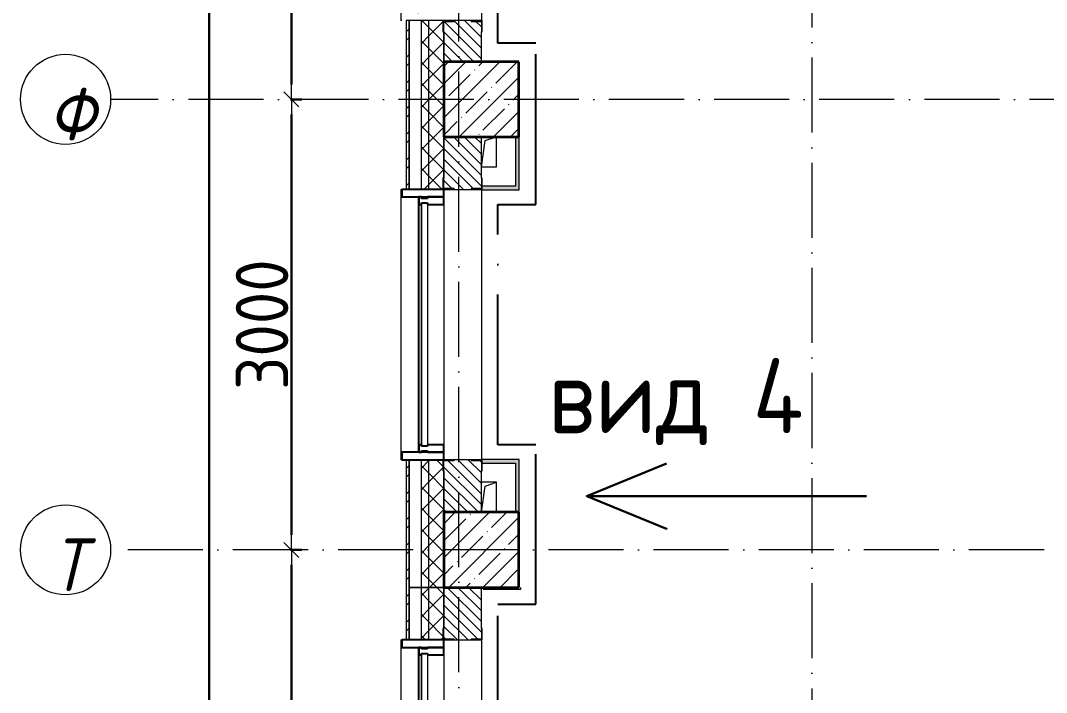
# Model space of a CAD drawing. Header units: millimetres. Extents: x -213536 to 1564669, y -45299 to 942238.
# Drawn here: x -213536 to -206705, y 217277 to 221752 of the extents above; entities that cross this region are included whole.
import ezdxf

# ---------------------------------------------------------------- set-up
doc = ezdxf.new("R2010")
doc.units = ezdxf.units.MM
for name, pattern in [('02 Штрихпунктирная _10 мм_', [1400, 1000, -200, 0, -200]), ('50_200_ШТРИХ_1Т_ш5_п1_п1_', [700, 500, -100, 0, -100]), ('Штрих короткий', [300, 150, -150])]:
    doc.linetypes.add(name, pattern=pattern)
for name, color, linetype, lineweight in [('0-1', 7, 'Continuous', 5), ('0-2', 7, 'Continuous', 9), ('Импосты витража', 7, 'Continuous', 9), ('Импосты витража-1', 7, 'Continuous', 25), ('Несущие колонны', 7, 'Continuous', 9), ('Несущие колонны-1', 7, 'Continuous', 35), ('Обобщенные модели', 7, 'Continuous', 9), ('Общие ребра', 7, 'Continuous', 9), ('Окна', 7, 'Continuous', 9), ('Оси', 7, 'Continuous', 9), ('Оси-1', 7, 'Continuous', 20), ('Оси-2', 7, '50_200_ШТРИХ_1Т_ш5_п1_п1_', 9), ('Основные линии', 7, 'Continuous', 30), ('Остекление-1', 7, 'Continuous', 9), ('Перемычка-1', 7, 'Штрих короткий', 9), ('Размеры', 7, 'Continuous', 15), ('Стены', 7, 'Continuous', 9), ('Стены-1', 7, 'Continuous', 13), ('Штриховка разреза-1', 7, 'Continuous', 9)]:
    doc.layers.add(name, color=color, linetype=linetype, lineweight=lineweight)
doc.layers.add('СТ-2_1', color=1, linetype='02 Штрихпунктирная _10 мм_', lineweight=90, true_color=0xff0000)
doc.layers.add('Штриховка разреза-4', color=1, linetype='Continuous', lineweight=9, true_color=0xff0000)
doc.layers.get('0-2').off()
doc.styles.add('ISOCPEUR_I_1', font='isocpeui.ttf', dxfattribs={"width": 0.85, "height": 2.5})
doc.styles.add('СПДС', font='isocpeur.ttf', dxfattribs={"width": 0.9})
doc.dimstyles.new('Размера А3', dxfattribs={"dimtxt": 200, "dimasz": 100, "dimexe": 70, "dimexo": 100, "dimgap": 20, "dimtad": 1, "dimdec": 0, "dimrnd": 10, "dimzin": 0, "dimdsep": 46, "dimtxsty": 'СПДС', "dimblk": 'ARROWHEAD_6', "dimcen": 1, "dimclrd": 256, "dimclre": 256, "dimclrt": 256, "dimazin": 0, "dimtfac": 1, "dimtdec": 0, "dimtmove": 2, "dimatfit": 3, "dimfxl": 1, "dimtolj": 1, "dimtzin": 0, "dimarcsym": 0})
pattern_1 = [(135, (0, 0), (-35.35534, -35.35534), [])]
pattern_2 = [(45, (0, 0), (-70.71068, 70.71068), []), (135, (0, 0), (-70.71068, -70.71068), [])]
pattern_3 = [(45, (0, 0), (-85.5366, 85.5366), []), (45, (57.02, 0), (-85.5366, 85.5366), [])]

# ---------------------------------------------------------------- blocks, each defined once
blk = doc.blocks.new('BSC_Колонна _Прямоугольная - 500х500-V35-АИ2_02_План отделки стен 2-го этажа _Часть 2_')
at = {"layer": 'Несущие колонны'}
h = blk.add_hatch(dxfattribs=at)
h.set_pattern_fill('FP_43', color=256, style=0, pattern_type=2)
h.set_pattern_definition([(45, (-150, -34300), (-114.04925, 114.04925), []), (45, (-35.95, -34300), (-114.04925, 114.04925), [201.613, -40.323, 3.353, -36.97])])
h.paths.add_polyline_path([(-250, -250), (250, -250), (250, 250), (-250, 250)], flags=0)
at = {"layer": 'Несущие колонны-1'}
for p, q in [((250, 250), (-250, 250)), ((-250, 250), (-250, -250)), ((250, -250), (250, 250)), ((-250, -250), (250, -250))]:
    blk.add_line(p, q, dxfattribs=at)
blk = doc.blocks.new('BSC_Колонна _Прямоугольная - 500х500-V47-АИ2_02_План отделки стен 2-го этажа _Часть 2_')
at = {"layer": 'Несущие колонны'}
h = blk.add_hatch(dxfattribs=at)
h.set_pattern_fill('FP_55', color=256, style=0, pattern_type=2)
h.set_pattern_definition([(45, (-150, -37300), (-114.04925, 114.04925), []), (45, (-35.95, -37300), (-114.04925, 114.04925), [201.613, -40.323, 3.353, -36.97])])
h.paths.add_polyline_path([(-250, -250), (250, -250), (250, 250), (-250, 250), (-250, 154.5)], flags=0)
at = {"layer": 'Несущие колонны-1'}
for p, q in [((250, 250), (-250, 250)), ((-250, 250), (-250, -250)), ((250, -250), (250, 250)), ((-250, -250), (250, -250))]:
    blk.add_line(p, q, dxfattribs=at)
blk = doc.blocks.new('Проем_Дверь_Прямоугольный - 1800х2700h_оконные проемы-25805030-АИ2_02_План отделки стен 2-го этажа _Часть 2_')
at = {"layer": 'Перемычка-1'}
for p, q in [((900, 125), (-900, 125)), ((900, -125), (-900, -125))]:
    blk.add_line(p, q, dxfattribs=at)
blk = doc.blocks.new('PNS_Панель прямоугольная1 - Нр_Стекло - 40мм-25293744-АИ2_02_План отделки стен 2-го этажа _Часть 2_')
at = {"layer": 'Остекление-1'}
for p, q in [((-800, 40), (800, 40)), ((-810, 0), (810, 0)), ((800, 0), (-800, 0))]:
    blk.add_line(p, q, dxfattribs=at)
blk = doc.blocks.new('Прямоугольный импост - Импост структурный с накладкой - 150мм-25651488-АИ2_02_План отделки стен 2-го этажа _Часть 2_')
at = {"layer": 'Импосты витража'}
for p, q in [((44650, -100), (46250, -100)), ((44650, -267), (46250, -267))]:
    blk.add_line(p, q, dxfattribs=at)
blk = doc.blocks.new('Прямоугольный импост - Импост структурный с накладкой - 150мм-25651501-АИ2_02_План отделки стен 2-го этажа _Часть 2_')
at = {"layer": 'Импосты витража-1'}
for p, q in [((-25, 0), (-25, 17)), ((-25, 17), (25, 17)), ((-15, 0), (-25, 0)), ((-15, -40), (-15, 0)), ((25, 0), (15, 0)), ((15, 0), (15, -40)), ((25, 17), (25, 0)), ((-25, -150), (-25, -40)), ((-25, -40), (-15, -40)), ((15, -40), (25, -40)), ((25, -40), (25, -150)), ((25, -150), (-25, -150))]:
    blk.add_line(p, q, dxfattribs=at)
blk = doc.blocks.new('Прямоугольный импост - Откос НВФ_50х280 мм-25995271-АИ2_02_План отделки стен 2-го этажа _Часть 2_')
at = {"layer": 'Импосты витража-1'}
for p, q in [((-50, 130), (0, 130)), ((-50, -150), (-50, 130)), ((0, 130), (0, -144)), ((0, -150), (-50, -150))]:
    blk.add_line(p, q, dxfattribs=at)
blk = doc.blocks.new('Прямоугольный импост - Откос НВФ_50х280 мм-25995273-АИ2_02_План отделки стен 2-го этажа _Часть 2_')
at = {"layer": 'Импосты витража-1'}
for p, q in [((0, 130), (-50, 130)), ((-50, 130), (-50, -150)), ((0, -144), (0, 130)), ((-50, -150), (0, -150))]:
    blk.add_line(p, q, dxfattribs=at)
blk = doc.blocks.new('PNS_Панель прямоугольная1 - Нр_Стекло - 40мм-25259299-АИ2_02_План отделки стен 2-го этажа _Часть 2_')
at = {"layer": 'Остекление-1'}
for p, q in [((-387.5, 40), (387.5, 40)), ((-397.5, 0), (397.5, 0)), ((387.5, 0), (-387.5, 0))]:
    blk.add_line(p, q, dxfattribs=at)
blk = doc.blocks.new('Прямоугольный импост - Импост структурный с накладкой - 150мм-25647642-АИ2_02_План отделки стен 2-го этажа _Часть 2_')
at = {"layer": 'Импосты витража'}
for p, q in [((42475, -100), (43250, -100)), ((42475, -267), (43250, -267))]:
    blk.add_line(p, q, dxfattribs=at)
blk = doc.blocks.new('Прямоугольный импост - Импост структурный с накладкой - 150мм-25647644-АИ2_02_План отделки стен 2-го этажа _Часть 2_')
at = {"layer": 'Импосты витража-1'}
for p, q in [((-25, 0), (-25, 17)), ((-25, 17), (25, 17)), ((-15, 0), (-25, 0)), ((-15, -40), (-15, 0)), ((25, 0), (15, 0)), ((15, 0), (15, -40)), ((25, 17), (25, 0)), ((-25, -150), (-25, -40)), ((-25, -40), (-15, -40)), ((15, -40), (25, -40)), ((25, -40), (25, -150)), ((25, -150), (-25, -150))]:
    blk.add_line(p, q, dxfattribs=at)
blk = doc.blocks.new('Прямоугольный импост - Откос НВФ_50х280 мм-25993838-АИ2_02_План отделки стен 2-го этажа _Часть 2_')
at = {"layer": 'Импосты витража-1'}
for p, q in [((0, 130), (-50, 130)), ((-50, 130), (-50, -150)), ((0, -144), (0, 130)), ((-50, -150), (0, -150))]:
    blk.add_line(p, q, dxfattribs=at)
blk = doc.blocks.new('Фахверк_СКБ_Уголок - 250_2700-27497298-АИ2_02_План отделки стен 2-го этажа _Часть 2_')
at = {"layer": 'Обобщенные модели'}
for p, q in [((200, 181), (125, 181)), ((125, 181), (125, 106)), ((131, 106), (131, 175)), ((131, 175), (200, 175)), ((200, 175), (200, 181)), ((125, 106), (131, 106)), ((131, -6), (125, -6)), ((125, -6), (125, -81)), ((131, -75), (131, -6)), ((125, -81), (200, -81)), ((200, -75), (131, -75)), ((200, -81), (200, -75))]:
    blk.add_line(p, q, dxfattribs=at)
blk = doc.blocks.new('AR_Отверстие прямоугольное _в плите_ - AR_Отверстие прямоугольное _в плите_-30510733-АИ2_02_План отделки стен 2-го этажа _Часть 2_')
at = {"layer": 'Обобщенные модели'}
for p, q in [((-50, -100), (-25, 75)), ((-25, 75), (50, 100)), ((50, -100), (50, 100)), ((-50, -100), (50, -100))]:
    blk.add_line(p, q, dxfattribs=at)
blk = doc.blocks.new('AR_Отверстие прямоугольное _в плите_ - AR_Отверстие прямоугольное _в плите_-V201-АИ2_02_План отделки стен 2-го этажа _Часть 2_')
at = {"layer": 'Обобщенные модели'}
for p, q in [((50, 100), (-50, 100)), ((-50, -100), (-25, 75)), ((-25, 75), (50, 100)), ((50, -100), (50, 100))]:
    blk.add_line(p, q, dxfattribs=at)
blk = doc.blocks.new('Отлив_СКБ - Отлив витража_120_НВФ-31885689-АИ2_02_План отделки стен 2-го этажа _Часть 2_')
at = {"layer": 'Окна'}
for p, q in [((0, 113), (0, 120)), ((1800, 120), (0, 120)), ((1800, 120), (1800, 113)), ((50, 2), (1750, 2))]:
    blk.add_line(p, q, dxfattribs=at)
blk = doc.blocks.new('0125-Р-ОО-Ш2-АР-о_23_10_2024_rvt-1-АИ2_02_План отделки стен 2-го этажа _Часть 2_')
at = {"layer": 'Штриховка разреза-1'}
h = blk.add_hatch(dxfattribs=at)
h.set_pattern_fill('FP_80', color=256, style=0, pattern_type=2)
h.set_pattern_definition(pattern_3)
h.paths.add_polyline_path([(-330, 33880), (-330, 34900), (-350, 34900), (-350, 33880)], flags=0)
h.paths.add_polyline_path([(-330, 36700), (-330, 37825), (-350, 37825), (-350, 36700)], flags=0)
h.paths.add_polyline_path([(-330, 39625), (-330, 40750), (-350, 40750), (-350, 39625)], flags=0)
h.paths.add_polyline_path([(-330, 45550), (-330, 46750), (-350, 46750), (-350, 45550)], flags=0)
h.paths.add_polyline_path([(-350, 48550), (-330, 48550), (-330, 49800), (-350, 49800), (-350, 49467)], flags=0)
h = blk.add_hatch(dxfattribs=at)
h.set_pattern_fill('FP_81', color=256, style=0, pattern_type=2)
h.set_pattern_definition(pattern_2)
h.paths.add_polyline_path([(-200, 34050), (-200, 34900), (-250, 34900), (-250, 34050)], flags=0)
h.paths.add_polyline_path([(-200, 36700), (-200, 37825), (-250, 37825), (-250, 36700)], flags=0)
h.paths.add_polyline_path([(-200, 39625), (-200, 40750), (-250, 40750), (-250, 39625)], flags=0)
h.paths.add_polyline_path([(-200, 45550), (-200, 46750), (-250, 46750), (-250, 45550)], flags=0)
h.paths.add_polyline_path([(-200, 48550), (-200, 49700), (-250, 49700), (-250, 48550)], flags=0)
h = blk.add_hatch(dxfattribs=at)
h.set_pattern_fill('FP_81', color=256, style=0, pattern_type=2)
h.set_pattern_definition(pattern_2)
h.paths.add_polyline_path([(-100, 34050), (-100, 34825), (-106, 34825), (-106, 34900), (-200, 34900), (-200, 34050)], flags=0)
h.paths.add_polyline_path([(-106, 36700), (-106, 36775), (-100, 36775), (-100, 37750), (-106, 37750), (-106, 37825), (-200, 37825), (-200, 36700)], flags=0)
h.paths.add_polyline_path([(-200, 39625), (-106, 39625), (-106, 39700), (-100, 39700), (-100, 40675), (-106, 40675), (-106, 40750), (-200, 40750), (-200, 39631)], flags=0)
h.paths.add_polyline_path([(-100, 45550), (-100, 46675), (-106, 46675), (-106, 46750), (-200, 46750), (-200, 45550)], flags=0)
h.paths.add_polyline_path([(-106, 48550), (-106, 48625), (-100, 48625), (-100, 49650), (-200, 49650), (-200, 48550)], flags=0)
h = blk.add_hatch(dxfattribs=at)
h.set_pattern_fill('FP_2', color=256, style=0, pattern_type=2)
h.set_pattern_definition(pattern_1)
h.paths.add_polyline_path([(150, 37550), (150, 37819), (81, 37819), (81, 37825), (-31, 37825), (-31, 37819), (-100, 37819), (-100, 37550)], flags=0)
h.paths.add_polyline_path([(-31, 39625), (81, 39625), (81, 39631), (150, 39631), (149.3, 40050), (-100, 40050), (-100, 39631), (-31, 39631)], flags=0)
h = blk.add_hatch(dxfattribs=at)
h.set_pattern_fill('FP_2', color=256, style=0, pattern_type=2)
h.set_pattern_definition(pattern_1)
h.paths.add_polyline_path([(-100, 34550), (150, 34550), (150, 34894), (81, 34894), (81, 34900), (-31, 34900), (-31, 34894), (-100, 34894), (-100, 34682.4)], flags=0)
h.paths.add_polyline_path([(81, 36700), (81, 36706), (150, 36706), (150, 37050), (-100, 37050), (-100, 36706), (-31, 36706), (-31, 36700)], flags=0)
h = blk.add_hatch(dxfattribs=at)
h.set_pattern_fill('FP_81', color=256, style=0, pattern_type=2)
h.set_pattern_definition(pattern_2)
h.paths.add_polyline_path([(-250, 28550), (-200, 28550), (-200, 28900), (-250, 28900)], flags=0)
h.paths.add_polyline_path([(-250, 30700), (-200, 30700), (-200, 31900), (-250, 31900), (-250, 30986.2)], flags=0)
h.paths.add_polyline_path([(-250, 33700), (-200, 33700), (-200, 34050), (-250, 34050), (-250, 33758.3)], flags=0)
h = blk.add_hatch(dxfattribs=at)
h.set_pattern_fill('FP_81', color=256, style=0, pattern_type=2)
h.set_pattern_definition(pattern_2)
h.paths.add_polyline_path([(-100, 28550), (-100, 28825), (-106, 28825), (-106, 28900), (-200, 28900), (-200, 28550), (-106, 28550)], flags=0)
h.paths.add_polyline_path([(-200, 30700), (-106, 30700), (-106, 30775), (-100, 30775), (-100, 31825), (-106, 31825), (-106, 31900), (-200, 31900), (-200, 30706)], flags=0)
h.paths.add_polyline_path([(-106, 33700), (-106, 33775), (-100, 33775), (-100, 34050), (-200, 34050), (-200, 33700)], flags=0)
h = blk.add_hatch(dxfattribs=at)
h.set_pattern_fill('FP_2', color=256, style=0, pattern_type=2)
h.set_pattern_definition(pattern_1)
h.paths.add_polyline_path([(150, 28550), (149.3, 28894), (81, 28894), (81, 28900), (-31, 28900), (-31, 28894), (-100, 28894), (-100, 28550), (149.3, 28550)], flags=0)
h.paths.add_polyline_path([(81, 30700), (81, 30706), (150, 30706), (150, 31894), (81, 31894), (81, 31900), (-31, 31900), (-31, 31894), (-100, 31894), (-100, 30706), (-31, 30706), (-31, 30700)], flags=0)
h.paths.add_polyline_path([(81, 33700), (81, 33706), (150, 33706), (150, 34050), (-100, 34050), (-100, 33706), (-31, 33706), (-31, 33700)], flags=0)
h = blk.add_hatch(dxfattribs=at)
h.set_pattern_fill('FP_80', color=256, style=0, pattern_type=2)
h.set_pattern_definition(pattern_3)
h.paths.add_polyline_path([(-350, 28625), (-330, 28625), (-330, 28900), (-350, 28900)], flags=0)
h.paths.add_polyline_path([(-330, 30700), (-330, 31900), (-350, 31900), (-350, 30700)], flags=0)
h.paths.add_polyline_path([(-330, 33700), (-330, 33880), (-350, 33880), (-350, 33700)], flags=0)
at = {"layer": 'Общие ребра'}
for p, q in [((-330, 37825), (-330, 36700)), ((-330, 36700), (-330, 37825)), ((-250, 36700), (-250, 37825)), ((-200, 36700), (-200, 37825)), ((-100, 37750), (-100, 37550)), ((-100, 37550), (-100, 37750)), ((-100, 37050), (-100, 36775)), ((-100, 36775), (-100, 37050)), ((-330, 34900), (-330, 34050)), ((-330, 34050), (-330, 34900)), ((-250, 34050), (-250, 34900)), ((-200, 34050), (-200, 34900)), ((-100, 34825), (-100, 34550)), ((-100, 34550), (-100, 34825)), ((-250, 33700), (-250, 34050)), ((-200, 33700), (-200, 34050)), ((-100, 34050), (-100, 33775)), ((-100, 33775), (-100, 34050)), ((-330, 33880), (-330, 33700)), ((-330, 33700), (-330, 33880))]:
    blk.add_line(p, q, dxfattribs=at)
at = {"layer": 'Стены'}
for p, q in [((150, 39625), (150, 37825)), ((150, 36697.5), (150, 34902.5)), ((150, 33700), (150, 31900))]:
    blk.add_line(p, q, dxfattribs=at)
at = {"layer": 'Стены-1'}
for p, q in [((-350, 37825), (-350, 36700)), ((-330, 37825), (-350, 37825)), ((-106, 37825), (-330, 37825)), ((81, 37825), (-31, 37825)), ((150, 37550), (150, 37750)), ((150, 36775), (150, 37050)), ((-350, 36700), (-330, 36700)), ((-330, 36700), (-106, 36700)), ((-31, 36700), (81, 36700)), ((-350, 34900), (-350, 33880)), ((-330, 34900), (-350, 34900)), ((-106, 34900), (-330, 34900)), ((81, 34900), (-31, 34900)), ((150, 34550), (150, 34825)), ((-330, 34050), (-100, 34050)), ((-330, 33880), (-330, 34050)), ((-330, 34050), (-330, 33880)), ((-100, 34050), (-330, 34050)), ((150, 33775), (150, 34050)), ((-350, 33880), (-350, 33700)), ((-350, 33700), (-330, 33700)), ((-330, 33700), (-106, 33700)), ((-31, 33700), (81, 33700))]:
    blk.add_line(p, q, dxfattribs=at)
at = {"layer": '0-2'}
for name, p, rotation in [('Отлив_СКБ - Отлив витража_120_НВФ-31885689-АИ2_02_План отделки стен 2-го этажа _Часть 2_', (-267, 37825), 90), ('Проем_Дверь_Прямоугольный - 1800х2700h_оконные проемы-25805030-АИ2_02_План отделки стен 2-го этажа _Часть 2_', (25, 38725), 89.99999999999991), ('Фахверк_СКБ_Уголок - 250_2700-27497298-АИ2_02_План отделки стен 2-го этажа _Часть 2_', (-25, 37950), 269.9999999999999), ('Фахверк_СКБ_Уголок - 250_2700-27497298-АИ2_02_План отделки стен 2-го этажа _Часть 2_', (75, 36575), 89.99999999999991), ('Отлив_СКБ - Отлив витража_120_НВФ-31885689-АИ2_02_План отделки стен 2-го этажа _Часть 2_', (-267, 34900), 90), ('Прямоугольный импост - Откос НВФ_50х280 мм-25995273-АИ2_02_План отделки стен 2-го этажа _Часть 2_', (-250, 36700), 89.99999999999847), ('Проем_Дверь_Прямоугольный - 1800х2700h_оконные проемы-25805030-АИ2_02_План отделки стен 2-го этажа _Часть 2_', (25, 35800), 89.99999999999991), ('Прямоугольный импост - Импост структурный с накладкой - 150мм-25651488-АИ2_02_План отделки стен 2-го этажа _Часть 2_', (0, 81250), 269.9999999999994), ('PNS_Панель прямоугольная1 - Нр_Стекло - 40мм-25293744-АИ2_02_План отделки стен 2-го этажа _Часть 2_', (-250, 35800), 269.9999999999985), ('Фахверк_СКБ_Уголок - 250_2700-27497298-АИ2_02_План отделки стен 2-го этажа _Часть 2_', (-25, 35025), 269.9999999999999), ('Фахверк_СКБ_Уголок - 250_2700-27497298-АИ2_02_План отделки стен 2-го этажа _Часть 2_', (75, 33575), 89.99999999999991), ('Отлив_СКБ - Отлив витража_120_НВФ-31885689-АИ2_02_План отделки стен 2-го этажа _Часть 2_', (-267, 31900), 90), ('Прямоугольный импост - Откос НВФ_50х280 мм-25993838-АИ2_02_План отделки стен 2-го этажа _Часть 2_', (-250, 33700), 89.99999999999773), ('Проем_Дверь_Прямоугольный - 1800х2700h_оконные проемы-25805030-АИ2_02_План отделки стен 2-го этажа _Часть 2_', (25, 32800), 89.99999999999991), ('PNS_Панель прямоугольная1 - Нр_Стекло - 40мм-25259299-АИ2_02_План отделки стен 2-го этажа _Часть 2_', (-250, 33212.5), 269.9999999999977), ('Прямоугольный импост - Импост структурный с накладкой - 150мм-25647642-АИ2_02_План отделки стен 2-го этажа _Часть 2_', (0, 76075), 270.0000000000001)]:
    blk.add_blockref(name, p, dxfattribs=dict(at, rotation=rotation))
for name, p in [('BSC_Колонна _Прямоугольная - 500х500-V47-АИ2_02_План отделки стен 2-го этажа _Часть 2_', (150, 37300)), ('AR_Отверстие прямоугольное _в плите_ - AR_Отверстие прямоугольное _в плите_-30510733-АИ2_02_План отделки стен 2-го этажа _Часть 2_', (200, 36950)), ('AR_Отверстие прямоугольное _в плите_ - AR_Отверстие прямоугольное _в плите_-V201-АИ2_02_План отделки стен 2-го этажа _Часть 2_', (200, 34650)), ('BSC_Колонна _Прямоугольная - 500х500-V35-АИ2_02_План отделки стен 2-го этажа _Часть 2_', (150, 34300))]:
    blk.add_blockref(name, p, dxfattribs=at)
at = {"layer": '0-2', "extrusion": (0, 0, -1)}
for name, p, rotation in [('Прямоугольный импост - Импост структурный с накладкой - 150мм-25651501-АИ2_02_План отделки стен 2-го этажа _Часть 2_', (250, 36625), 270.0000000000015), ('Прямоугольный импост - Импост структурный с накладкой - 150мм-25651501-АИ2_02_План отделки стен 2-го этажа _Часть 2_', (250, 34975), 270.0000000000015), ('Прямоугольный импост - Откос НВФ_50х280 мм-25995271-АИ2_02_План отделки стен 2-го этажа _Часть 2_', (250, 34900), 270.0000000000015), ('Прямоугольный импост - Импост структурный с накладкой - 150мм-25647644-АИ2_02_План отделки стен 2-го этажа _Часть 2_', (250, 33625), 270.0000000000023)]:
    blk.add_blockref(name, p, dxfattribs=dict(at, rotation=rotation))
blk = doc.blocks.new('Ось сетки - Круг_Ø6_00__ISO-2_5_0_9K_-16731441-АИ2_02_План отделки стен 2-го этажа _Часть 2_')
at = {"layer": 'Оси-1'}
blk.add_circle((0, 0), 3, dxfattribs=at)
blk = doc.blocks.new('ARROWHEAD_6')
at = {"color": 0, "linetype": 'Continuous'}
for p, q in [((0, 0), (-1, 0)), ((-0.5, -0.5), (0.5, 0.5))]:
    blk.add_line(p, q, dxfattribs=at)
blk = doc.blocks.new('*D2996')
at = {"layer": 'Defpoints', "color": 0, "transparency": 16777216}
for p in [(205024, 247115.2), (205130, 247115.2), (205024, 241115.2)]:
    blk.add_point(p, dxfattribs=at)
at = {"layer": 'Размеры', "lineweight": -2, "transparency": 16777216}
for p, q in [((205124, 247115.2), (205200, 247115.2)), ((205130, 241215.2), (205130, 247015.2)), ((205124, 241115.2), (205200, 241115.2))]:
    blk.add_line(p, q, dxfattribs=at)
at = {"layer": 'Размеры', "lineweight": -2, "transparency": 16777216, "xscale": 100, "yscale": 100, "zscale": 100}
for p, rotation in [((205130, 247115.2), 90), ((205130, 241115.2), 270)]:
    blk.add_blockref('ARROWHEAD_6', p, dxfattribs=dict(at, rotation=rotation))
at = {"layer": 'Размеры', "lineweight": 25, "transparency": 16777216, "insert": (204935, 244115.2), "char_height": 350, "width": 2.488, "attachment_point": 5, "rotation": 90, "style": 'СПДС'}
blk.add_mtext('\\A1;6000', dxfattribs=at)
blk = doc.blocks.new('*D2997')
at = {"layer": 'Defpoints', "color": 0, "transparency": 16777216}
for p in [(205024, 250115.2), (205130, 250115.2), (205024, 247115.2)]:
    blk.add_point(p, dxfattribs=at)
at = {"layer": 'Размеры', "lineweight": -2, "transparency": 16777216}
for p, q in [((205124, 250115.2), (205200, 250115.2)), ((205130, 247215.2), (205130, 250015.2)), ((205124, 247115.2), (205200, 247115.2))]:
    blk.add_line(p, q, dxfattribs=at)
at = {"layer": 'Размеры', "lineweight": -2, "transparency": 16777216, "xscale": 100, "yscale": 100, "zscale": 100}
for p, rotation in [((205130, 250115.2), 90), ((205130, 247115.2), 270)]:
    blk.add_blockref('ARROWHEAD_6', p, dxfattribs=dict(at, rotation=rotation))
at = {"layer": 'Размеры', "lineweight": 25, "transparency": 16777216, "insert": (204935, 248615.2), "char_height": 350, "width": 2.488, "attachment_point": 5, "rotation": 90, "style": 'СПДС'}
blk.add_mtext('\\A1;3000', dxfattribs=at)
blk = doc.blocks.new('*D2998')
at = {"layer": 'Defpoints', "color": 0, "transparency": 16777216}
for p in [(205024, 253115.2), (205130, 253115.2), (205024, 250115.2)]:
    blk.add_point(p, dxfattribs=at)
at = {"layer": 'Размеры', "lineweight": -2, "transparency": 16777216}
for p, q in [((205124, 253115.2), (205200, 253115.2)), ((205130, 250215.2), (205130, 253015.2)), ((205124, 250115.2), (205200, 250115.2))]:
    blk.add_line(p, q, dxfattribs=at)
at = {"layer": 'Размеры', "lineweight": -2, "transparency": 16777216, "xscale": 100, "yscale": 100, "zscale": 100}
for p, rotation in [((205130, 253115.2), 90), ((205130, 250115.2), 270)]:
    blk.add_blockref('ARROWHEAD_6', p, dxfattribs=dict(at, rotation=rotation))
at = {"layer": 'Размеры', "lineweight": 25, "transparency": 16777216, "insert": (204935, 251615.2), "char_height": 350, "width": 2.488, "attachment_point": 5, "rotation": 90, "style": 'СПДС'}
blk.add_mtext('\\A1;3000', dxfattribs=at)
blk = doc.blocks.new('*D3001')
at = {"layer": 'Defpoints', "color": 0, "transparency": 16777216}
for p in [(204477.6, 262265.2), (204583.6, 262265.2), (204477.6, 212815.2)]:
    blk.add_point(p, dxfattribs=at)
at = {"layer": 'Размеры', "lineweight": -2, "transparency": 16777216}
for p, q in [((204577.6, 262265.2), (204653.6, 262265.2)), ((204583.6, 212915.2), (204583.6, 262165.2)), ((204577.6, 212815.2), (204653.6, 212815.2))]:
    blk.add_line(p, q, dxfattribs=at)
at = {"layer": 'Размеры', "lineweight": -2, "transparency": 16777216, "xscale": 100, "yscale": 100, "zscale": 100}
for p, rotation in [((204583.6, 262265.2), 90), ((204583.6, 212815.2), 270)]:
    blk.add_blockref('ARROWHEAD_6', p, dxfattribs=dict(at, rotation=rotation))
at = {"layer": 'Размеры', "lineweight": 25, "transparency": 16777216, "insert": (204388.6, 237540.2), "char_height": 350, "width": 3.261, "attachment_point": 5, "rotation": 90, "style": 'СПДС'}
blk.add_mtext('\\A1;49450', dxfattribs=at)
blk = doc.blocks.new('Оси1')
at = {"layer": 'Оси-2'}
for p, q in [((206245.6, 210594.5), (206245.6, 264395.4)), ((208595.6, 264395.4), (208595.6, 210594.5)), ((214045.6, 250115.2), (203926.8, 250115.2)), ((234645.6, 247115.2), (203926.8, 247115.2))]:
    blk.add_line(p, q, dxfattribs=at)
at = {"layer": 'Оси-1', "xscale": 99.99999999999993, "yscale": 99.99999999999993, "zscale": 99.99999999999993, "rotation": 89.9999999999998}
for p in [(203626.8, 250115.2), (203626.8, 247115.2)]:
    blk.add_blockref('Ось сетки - Круг_Ø6_00__ISO-2_5_0_9K_-16731441-АИ2_02_План отделки стен 2-го этажа _Часть 2_', p, dxfattribs=at)
at = {"layer": 'Оси', "char_height": 350, "attachment_point": 1, "style": 'ISOCPEUR_I_1'}
for s, insert, width in [('\\fISOCPEUR|b0|i1|c204|p34|;\\W.9;Ф', (203510.1, 250191.3), 281.392), ('\\fISOCPEUR|b0|i1|c204|p34|;\\W.9;Т', (203534, 247191.3), 223.671)]:
    blk.add_mtext(s, dxfattribs=dict(at, insert=insert, width=width))
at = {"layer": 'Размеры', "lineweight": 25}
for base, p1, p2, picture, middle in [((204583.6, 262265.2), (204477.6, 212815.2), (204477.6, 262265.2), '*D3001', (204388.6, 237540.2)), ((205130, 253115.2), (205024, 250115.2), (205024, 253115.2), '*D2998', (204935, 251615.2)), ((205130, 250115.2), (205024, 247115.2), (205024, 250115.2), '*D2997', (204935, 248615.2)), ((205130, 247115.2), (205024, 241115.2), (205024, 247115.2), '*D2996', (204935, 244115.2))]:
    dim = blk.add_linear_dim(base=base, p1=p1, p2=p2, angle=90, dimstyle='Размера А3', override={"dimtxt": 350}, dxfattribs=at)
    dim.commit()
    dim.dimension.update_dxf_attribs({"geometry": picture, "text_midpoint": middle})

msp = doc.modelspace()

# ---------------------------------------------------------------- hatches: boundary and pattern name
at = {"layer": 'Штриховка разреза-4'}
for points in [[(-210214.5, 220624.8), (-210214.5, 220977.3), (-210239.5, 220977.3), (-210239.5, 220624.8)], [(-210239.5, 220624.8), (-210239.5, 220649.8), (-210461, 220649.8), (-210461, 220627.3), (-210467, 220627.3), (-210467, 220624.8), (-210461, 220624.8)], [(-210239.5, 218804.8), (-210239.5, 218829.8), (-210467, 218829.8), (-210467, 218827.3), (-210461, 218827.3), (-210461, 218804.8)], [(-210214.5, 218477.3), (-210214.5, 218829.8), (-210239.5, 218829.8), (-210239.5, 218477.3), (-210217, 218477.3)]]:
    msp.add_hatch(color=256, dxfattribs=at).paths.add_polyline_path(points, flags=0)

# ---------------------------------------------------------------- linework, layer by layer
at = {"color": 1, "lineweight": 30}
msp.add_lwpolyline([(-207902.8, 218584.7), (-209765.9, 218584.7), (-209234.2, 218367.7), (-209765.9, 218584.7), (-209234.2, 218801.7)], dxfattribs=at)
at = {"layer": 'Общие ребра'}
for p, q in [((-210214.5, 220977.3), (-210217, 220977.3)), ((-210217, 218477.3), (-210214.5, 218477.3))]:
    msp.add_line(p, q, dxfattribs=at)
at = {"layer": 'СТ-2_1', "lineweight": 25}
for p, q in [((-210357, 221602.3), (-210357, 223442.3)), ((-210105, 221602.3), (-210357, 221602.3)), ((-210105, 220527.3), (-210105, 221602.3)), ((-210357, 218927.3), (-210357, 220527.3)), ((-210357, 220527.3), (-210105, 220527.3)), ((-210105, 218927.3), (-210357, 218927.3)), ((-210105, 217865.3), (-210105, 218927.3)), ((-210357, 212587.3), (-210357, 217865.3)), ((-210357, 217865.3), (-210105, 217865.3))]:
    msp.add_line(p, q, dxfattribs=at)
at = {"layer": 'Стены-1'}
for p, q in [((-210239.5, 220977.3), (-210239.5, 220649.8)), ((-210214.5, 220624.8), (-210214.5, 220977.3)), ((-210467, 220627.3), (-210467, 220624.8)), ((-210467, 220624.8), (-210214.5, 220624.8)), ((-210239.5, 220649.8), (-210461, 220649.8)), ((-210214.5, 218829.8), (-210467, 218829.8)), ((-210467, 218829.8), (-210467, 218827.3)), ((-210214.5, 218477.3), (-210214.5, 218829.8)), ((-210461, 218804.8), (-210239.5, 218804.8)), ((-210239.5, 218804.8), (-210239.5, 218477.3)), ((-210455, 217965.3), (-210205, 217965.3)), ((-210205, 217965.3), (-210205, 217977.3))]:
    msp.add_line(p, q, dxfattribs=at)

# ---------------------------------------------------------------- block references
at = {"color": 2, "lineweight": 30}
msp.add_blockref('Оси1', (-416862.6, -28888), dxfattribs=at)
at = {"layer": '0-1'}
msp.add_blockref('0125-Р-ОО-Ш2-АР-о_23_10_2024_rvt-1-АИ2_02_План отделки стен 2-го этажа _Часть 2_', (-210617, 183927.3), dxfattribs=at)

# ---------------------------------------------------------------- texts
at = {"layer": 'Основные линии', "insert": (-210023.4, 219503.8), "char_height": 500, "attachment_point": 1, "style": 'СПДС'}
msp.add_mtext_dynamic_manual_height_columns('вид 4', width=1649.982, gutter_width=1678.4, heights=[0], dxfattribs=at)

doc.saveas('drawing.dxf')
